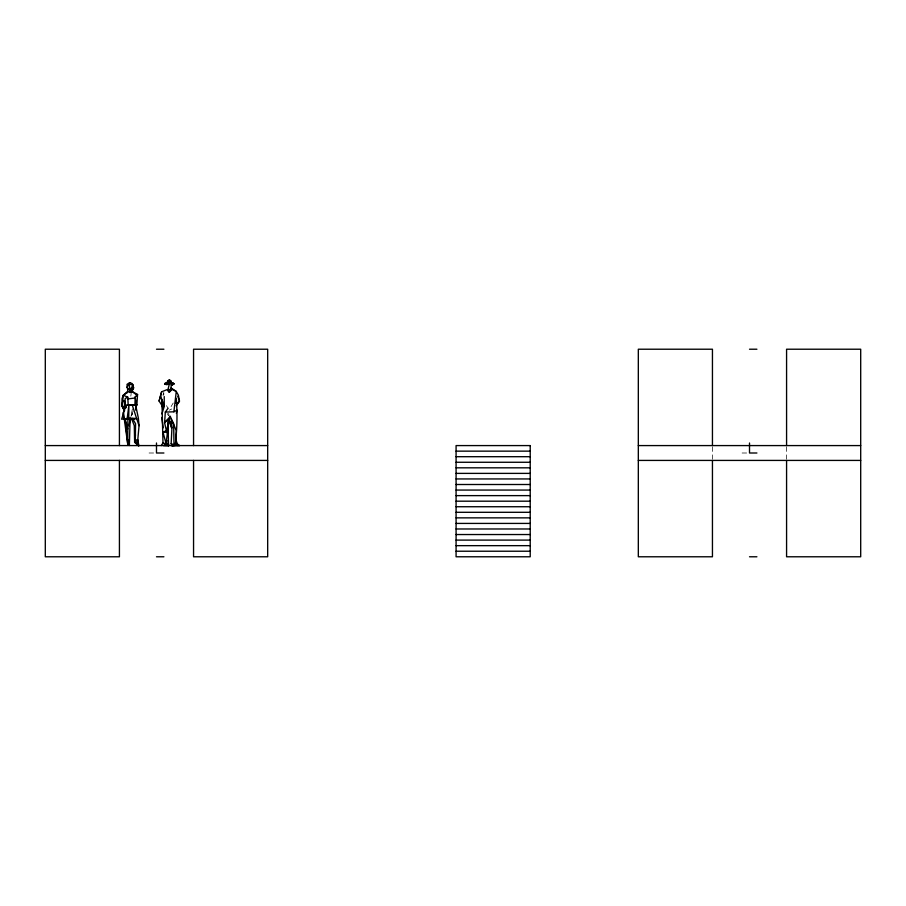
<?xml version="1.0" encoding="UTF-8"?>
<svg xmlns="http://www.w3.org/2000/svg" width="906" height="906" viewBox="0 0 906 906"><rect width="100%" height="100%" fill="white"/><g stroke="black" fill="none" stroke-linecap="round" stroke-linejoin="round"><path stroke-width="0.68" stroke-dasharray="4.53 3.4" d="M163.782 395.231L163.793 392.762M130.815 396.182L131.11 394.008M132.378 408.98L130.373 419.478M162.989 395.265L163.533 392.774M132.559 411.834L131.325 415.831L127.27 415.48M132.559 413.385L131.325 415.831L133.963 411.052M171.075 406.59L173.216 402.989M169.297 410.169L171.676 408.98M149.082 453L155.254 453M742.093 453L747.042 453M167.146 413.521L168.629 415.775M166.534 405.628L167.655 407.813M168.618 413.215L169.128 415.673M786.578 446.93L786.578 459.07M712.444 446.93L712.444 459.07"/><path stroke-width="1.36" d="M161.234 445.593L162.978 442.977L161.914 399.976L163.42 405.05M161.902 413.929L164.224 406.477L164.235 396.568M166.613 384.62L167.723 383.725L171.132 383.691L171.121 389.15L169.252 392.23L166.84 389.705L161.608 391.822L159.094 401.052L162.831 406.817M135.719 407.315L136.874 404.823L137.553 394.472L135.187 396.885L136.478 404.801L125.866 405.39L121.631 419.229L127.893 418.379L130.113 419.274L129.365 445.458L127.746 444.166L127.893 418.379L136.647 418.606L139.048 425.707L137.78 439.727L138.222 445.571L138.878 445.718L137.78 439.727L135.277 440.146L135.572 423.714L132.446 418.413L131.868 419.467L134.292 425.661L134.632 442.196L138.222 445.571L136.987 443.113M136.478 404.801L125.866 405.39L125.832 407.757L124.326 408.719L122.401 405.378L123.239 395.243L127.871 391.415L126.987 384.382L129.694 382.626L132.344 383.634L133.658 387.87L131.257 392.921L130.113 391.369M128.731 418.244L128.935 404.846L127.146 418.799L123.692 419.184L123.341 412.275L127.746 444.166L125.209 419.252L131.189 418.346L127.146 418.799M176.115 403.306L176.285 398.278C177.372 412.592 177.214 427.1 175.583 441.335M130.147 392.502L132.695 389.444L132.865 384.925L129.026 384.314L126.851 387.315L130.249 390.463L130.147 392.502L127.871 391.415L123.658 395.356M170.396 421.845L171.664 428.028L169.003 420.214L167.893 419.671L168.539 445.763L163.488 445.616L166.07 443.544L169.003 420.214L170.283 416.364L176.342 430.746L175.651 442.626L173.997 444.835L171.155 443.646L171.993 426.93L171.166 419.206L173.658 423.759L173.997 444.835L179.569 445.559L175.651 442.626L176.047 440.067L177.825 445.548L175.651 442.626M168.142 408.176L165.322 412.083L164.586 422.728L166.33 430.407L167.95 432.003L163.08 432.49L166.07 443.544L168.539 445.763L168.097 440.497M135.741 402.241L135.764 408.572M165.322 412.083L173.873 411.8L176.274 391.494L172.174 389.387L167.961 389.569L169.252 392.23L172.174 389.387L171.075 387.961L176.002 391.256M128.165 404.71L127.791 397.134L123.239 395.243L122.038 398.651L121.959 406.001L124.326 410.701M122.808 400.679L121.959 406.001L124.62 410.735M129.014 425.899L130.113 419.274M132.072 389.104L131.71 391.245L136.636 394.948M175.538 442.728L176.047 440.067M159.094 401.052L161.608 391.822M167.089 428.64L169.003 420.214M167.961 389.569L169.479 383.521M176.342 413.238L177.112 410.169L173.873 411.8M129.694 382.626L129.026 384.314L130.249 390.463L132.695 389.444M166.24 383.816L168.086 383.113L169.445 379.716L172.604 383.759L171.664 384.178L170.906 380.701L167.735 381.086L166.24 383.816L167.825 384.291M127.225 392.876L127.871 391.415M125.866 405.39L124.326 408.719L125.209 398.527L127.791 397.134M130.249 390.463L132.865 384.925L131.71 391.245L137.553 394.472L136.602 396.33M134.926 404.631L135.187 396.885M135.64 407.27L136.874 404.823M176.24 405.82L179.479 401.177L178.38 395.152L176.274 391.494M170.283 416.364L164.586 422.728L167.893 419.671M176.636 404.269L179.479 401.177L177.735 396.216M167.735 381.086L169.445 379.716L170.917 383.091L172.604 383.759M163.08 432.49L166.33 430.407M173.284 383.147L173.929 384.178L171.698 385.039L173.986 383.736L173.284 383.147L164.745 383.521L165.051 384.359L167.961 384.518M171.732 384.835L172.344 384.144L171.132 383.691M172.491 384.608L173.884 383.634M126.025 418.719L123.692 419.184M134.179 419.138L131.868 419.467L134.043 419.331M171.155 443.646L171.959 445.763L175.028 445.39M127.61 398.934L134.609 398.074M132.253 388.028L133.658 387.87M130.373 419.478L132.808 419.206M171.959 445.763L179.569 445.559M168.086 383.113L170.917 383.091M156.489 349.218L163.907 349.218M749.511 349.218L756.918 349.218M45.3 445.582L267.678 445.582M638.322 445.582L860.7 445.582M456.08 451.143L530.214 451.143M163.907 453L156.489 453L156.489 442.989M756.918 453L749.511 453L749.511 442.989M456.08 456.703L530.214 456.703M45.3 460.418L267.678 460.418M638.322 460.418L860.7 460.418M456.08 462.264L530.214 462.264M456.08 467.824L530.214 467.824M456.08 473.385L530.214 473.385M456.08 478.946L530.214 478.946M456.08 484.506L530.214 484.506M456.08 490.067L530.214 490.067M456.08 495.627L530.214 495.627M456.08 501.188L530.214 501.188M456.08 506.737L530.214 506.737M456.08 512.298L530.214 512.298M456.08 517.858L530.214 517.858M456.08 523.419L530.214 523.419M456.08 528.979L530.214 528.979M456.08 534.54L530.214 534.54M456.08 540.101L530.214 540.101M456.08 545.661L530.214 545.661M456.08 551.222L530.214 551.222M156.489 556.782L163.907 556.782M749.511 556.782L756.918 556.782M171.347 383.204L165.492 383.159L165.051 384.359M132.446 418.413L136.647 418.606L132.14 404.71M162.978 442.977L168.595 444.563M168.335 383.351L164.745 383.521M161.63 401.494L164.065 404.971M135.277 440.146L138.878 445.718L134.632 442.196L135.153 430.735L135.447 435.707M160.69 396.069L164.224 406.477M125.209 419.252L127.78 428.946M128.233 440.135L129.365 445.458L129.128 439.546M124.62 400.871L125.832 407.757L124.258 400.565M161.766 417.44L163.159 427.847M139.048 425.707L138.358 418.096L135.572 404.722L135.934 410.35M167.202 429.954L167.531 433.906M161.914 399.976L162.616 408.198M786.578 445.582L786.578 349.218L860.7 349.218L860.7 556.782L786.578 556.782L786.578 460.418M712.444 445.582L712.444 349.218L638.322 349.218L638.322 556.782L712.444 556.782L712.444 460.418M193.556 445.582L193.556 349.218L267.678 349.218L267.678 556.782L193.556 556.782L193.556 460.418M119.422 445.582L119.422 349.218L45.3 349.218L45.3 556.782L119.422 556.782L119.422 460.418M530.214 445.582L456.08 445.582L456.08 556.782L530.214 556.782L530.214 445.582"/></g></svg>
